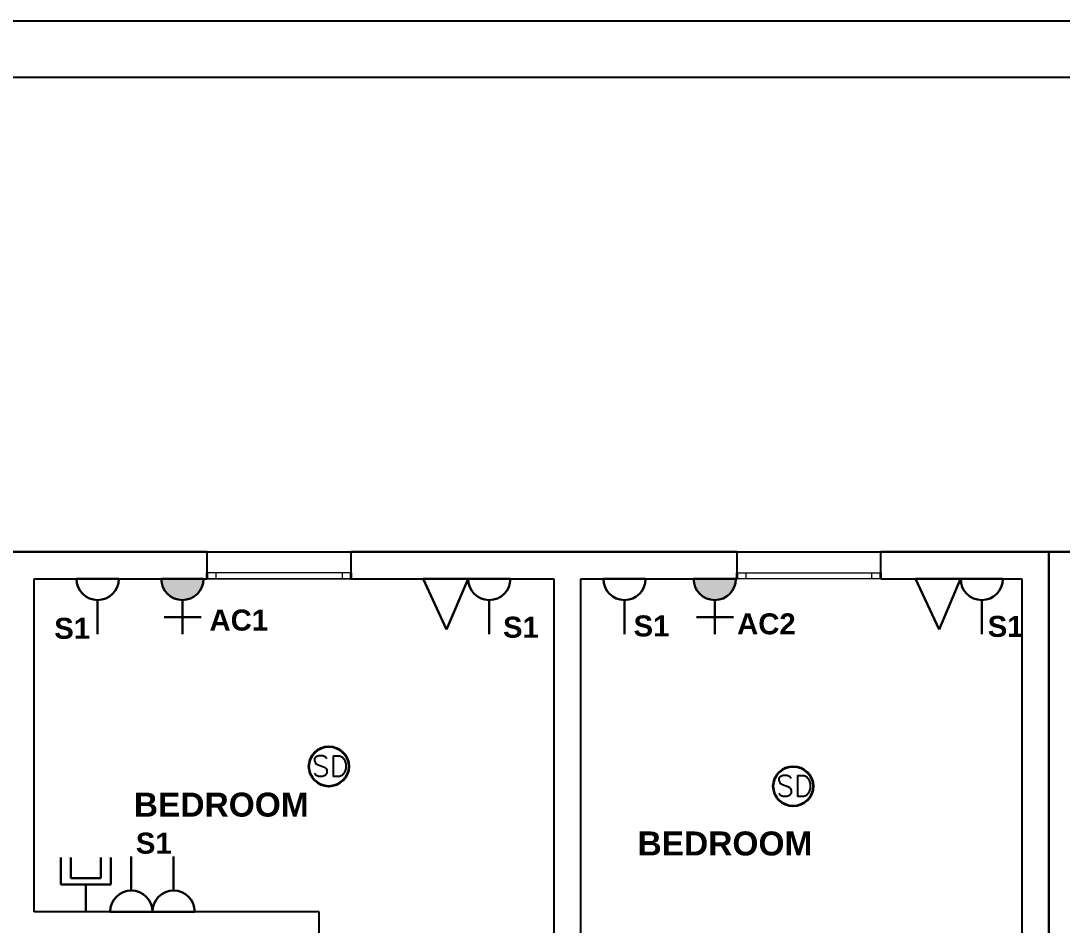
# Model space of a CAD drawing. Header units: inches. Extents: x 23 to 2032867, y 13 to 664695.
# Drawn here: x 340981 to 349668, y 303808 to 311352 of the extents above; entities that cross this region are included whole.
import ezdxf
from ezdxf.enums import TextEntityAlignment as Align

# ---------------------------------------------------------------- set-up
doc = ezdxf.new("R2010")
doc.units = ezdxf.units.IN
doc.header["$MEASUREMENT"] = 0
doc.linetypes.add('Hidden Line', pattern=[391.222223, 282.222223, -109])
for name, color, linetype, lineweight, true_color in [('Annotation - Text_Pen_No__86', 7, 'Continuous', 20, 0x5555ff), ('ARCHICAD Windows_Pen_No__23', 7, 'Continuous', 20, 0xff6600), ('ARCHICAD Windows_Pen_No__3', 7, 'Continuous', 18, 0xff6600), ('Structural - Bearing_Pen_No__89', 7, 'Continuous', 20, 0x71cebe)]:
    doc.layers.add(name, color=color, linetype=linetype, lineweight=lineweight, true_color=true_color)
for name, color, linetype, lineweight in [('ARCHICAD Windows_Pen_No__27', 7, 'Continuous', 35), ('Building', 8, 'Continuous', 18), ('Structural - Bearing_Pen_No__27', 7, 'Continuous', 35)]:
    doc.layers.add(name, color=color, linetype=linetype, lineweight=lineweight)
for name, color, linetype in [('E-inst.', 3, 'Continuous'), ('E-installation', 3, 'Continuous'), ('E-power', 1, 'Continuous'), ('LIAB', 8, 'Continuous'), ('PLOTYR', 15, 'Continuous'), ('smoke detector', 6, 'Continuous')]:
    doc.layers.add(name, color=color, linetype=linetype)
doc.styles.add('GENERATED_STYLE_2', font='arialbd.ttf')
doc.styles.add('NEW', font='swisseb.ttf', dxfattribs={"width": 0.75})
doc.styles.add('RomanS', font='romans.shx')

msp = doc.modelspace()

# ---------------------------------------------------------------- hatches: boundary and pattern name
at = {"layer": 'E-power', "linetype": 'Continuous', "lineweight": 30}
h = msp.add_hatch(color=1, dxfattribs=at)
h.dxf.hatch_style = 1
h.paths.add_polyline_path([(342152.258, 306696.26, 0.99979534), (342504.807, 306696.188)])
h = msp.add_hatch(color=1, dxfattribs=at)
h.dxf.hatch_style = 1
h.paths.add_polyline_path([(346593.378, 306696.296, 0.99979534), (346945.927, 306696.224)])

# ---------------------------------------------------------------- linework, layer by layer
at = {"layer": 'ARCHICAD Windows_Pen_No__23', "color": 8, "linetype": 'Continuous'}
for p, q in [((342610.065, 306746.26), (342535.065, 306746.26)), ((342610.065, 306746.26), (342535.065, 306746.26)), ((342610.065, 306696.26), (342610.065, 306746.26)), ((342610.065, 306696.26), (342610.065, 306746.26)), ((343735.065, 306746.26), (343660.065, 306746.26)), ((343660.065, 306746.26), (343660.065, 306696.26)), ((343735.065, 306746.26), (343660.065, 306746.26)), ((343660.065, 306746.26), (343660.065, 306696.26)), ((346955.027, 306746.26), (347030.027, 306746.26)), ((347030.027, 306746.26), (347030.027, 306696.26)), ((348080.027, 306696.26), (348080.027, 306746.26)), ((348080.027, 306746.26), (348155.027, 306746.26)), ((342535.065, 306696.26), (342610.065, 306696.26)), ((342535.065, 306696.26), (342610.065, 306696.26)), ((343660.065, 306696.26), (343735.065, 306696.26)), ((343660.065, 306696.26), (343735.065, 306696.26)), ((347030.027, 306696.26), (346955.027, 306696.26)), ((348155.027, 306696.26), (348080.027, 306696.26))]:
    msp.add_line(p, q, dxfattribs=at)
at = {"layer": 'ARCHICAD Windows_Pen_No__27', "color": 8, "linetype": 'Continuous'}
for p, q in [((342535.065, 306696.26), (342535.065, 306746.26)), ((342535.065, 306696.26), (342535.065, 306746.26)), ((343735.065, 306696.26), (343735.065, 306746.26)), ((343735.065, 306696.26), (343735.065, 306746.26)), ((346955.027, 306696.26), (346955.027, 306746.26)), ((348155.027, 306696.26), (348155.027, 306746.26))]:
    msp.add_line(p, q, dxfattribs=at)
at = {"layer": 'ARCHICAD Windows_Pen_No__3', "color": 8, "linetype": 'Continuous'}
for p, q in [((343735.065, 306921.26), (342535.065, 306921.26)), ((343735.065, 306921.26), (342535.065, 306921.26)), ((348155.027, 306921.26), (346955.027, 306921.26)), ((343660.065, 306746.26), (342610.065, 306746.26)), ((343660.065, 306746.26), (342610.065, 306746.26)), ((347030.027, 306746.26), (348080.027, 306746.26)), ((343735.065, 306696.26), (342535.065, 306696.26)), ((343735.065, 306696.26), (342535.065, 306696.26)), ((342610.065, 306696.26), (343660.065, 306696.26)), ((342610.065, 306696.26), (343660.065, 306696.26)), ((348155.027, 306696.26), (346955.027, 306696.26)), ((348080.027, 306696.26), (347030.027, 306696.26))]:
    msp.add_line(p, q, dxfattribs=at)
at = {"layer": 'Building', "color": 8, "linetype": 'Continuous'}
for p, q in [((342347.51, 306696.224), (342422.51, 306696.224)), ((346788.629, 306696.26), (346863.629, 306696.26))]:
    msp.add_line(p, q, dxfattribs=at)
at = {"layer": 'E-inst.', "lineweight": 35}
for centre in [(343550.289, 305131.979), (347423.772, 304966.274)]:
    msp.add_circle(centre, 166.059, dxfattribs=at)
at = {"layer": 'E-installation', "color": 5, "linetype": 'Continuous', "lineweight": 30, "ltscale": 250}
for p, q in [((344711.589, 306696.26), (344335.615, 306696.26)), ((344531.494, 306273.532), (344336.176, 306696.26)), ((344531.494, 306273.532), (344711.589, 306696.26)), ((348820.714, 306696.26), (348444.74, 306696.26)), ((348640.619, 306273.532), (348445.301, 306696.26)), ((348640.619, 306273.532), (348820.714, 306696.26))]:
    msp.add_line(p, q, dxfattribs=at)
at = {"layer": 'E-power', "color": 1, "linetype": 'Continuous', "lineweight": 30}
for p, q in [((341797.678, 306696.26), (341445.129, 306696.26)), ((342504.807, 306696.188), (342152.258, 306696.26)), ((345064.138, 306696.26), (344711.589, 306696.26)), ((346192.472, 306696.26), (345839.923, 306696.26)), ((346945.927, 306696.224), (346593.378, 306696.296)), ((349173.263, 306696.26), (348820.714, 306696.26)), ((341621.573, 306519.986), (341621.573, 306234.887)), ((342328.461, 306519.986), (342328.344, 306234.887)), ((344888.033, 306519.986), (344888.033, 306234.887)), ((346016.367, 306519.986), (346016.367, 306234.887)), ((346769.58, 306520.022), (346769.463, 306234.923)), ((348997.159, 306519.986), (348997.159, 306234.887)), ((342328.402, 306377.436), (342176.123, 306377.499)), ((342328.402, 306377.436), (342484.208, 306377.373)), ((346769.522, 306377.472), (346617.242, 306377.535)), ((346769.522, 306377.472), (346925.327, 306377.409)), ((341313.978, 304146.67), (341313.978, 304373.046)), ((341731.565, 304146.67), (341731.565, 304373.046)), ((341902.335, 304096.568), (341902.335, 304381.667)), ((342255.054, 304096.568), (342255.054, 304381.667)), ((341522.771, 304146.67), (341313.978, 304146.67)), ((341522.771, 304146.67), (341522.771, 303920.294)), ((341522.771, 304146.67), (341731.565, 304146.67)), ((341726.231, 303920.294), (342078.78, 303920.294)), ((342078.95, 303920.294), (342431.499, 303920.294))]:
    msp.add_line(p, q, dxfattribs=at)
at = {"layer": 'E-power', "color": 5, "linetype": 'Continuous', "lineweight": 30}
for p, q in [((341397.161, 304200.487), (341397.161, 304373.046)), ((341648.382, 304200.487), (341648.382, 304373.046)), ((341522.771, 304200.487), (341397.161, 304200.487)), ((341522.771, 304200.487), (341648.382, 304200.487))]:
    msp.add_line(p, q, dxfattribs=at)
at = {"layer": 'E-power', "color": 1, "linetype": 'Continuous', "lineweight": 30}
for centre, start, end in [((341621.573, 306696.26), 180, 0), ((342328.533, 306696.26), 179.9765451, 359.9765451), ((344888.033, 306696.26), 180, 0), ((346016.367, 306696.26), 180, 0), ((346769.652, 306696.296), 179.9765451, 359.9765451), ((348997.159, 306696.26), 180, 0), ((341902.335, 303920.294), 0, 180), ((342255.054, 303920.294), 0, 180)]:
    msp.add_arc(centre, 176.274, start, end, dxfattribs=at)
at = {"layer": 'LIAB', "color": 7, "linetype": 'Continuous', "ltscale": 256.031999}
msp.add_line((331217.299, 310882.408), (368647.414, 310882.408), dxfattribs=at)
at = {"layer": 'PLOTYR', "color": 1, "linetype": 'Continuous', "ltscale": 250}
msp.add_line((330624.266, 311351.83), (369116.836, 311351.83), dxfattribs=at)
at = {"layer": 'Structural - Bearing_Pen_No__27', "color": 8, "linetype": 'Continuous', "lineweight": 25}
for p, q in [((341093.097, 306921.26), (340868.097, 306921.26)), ((342535.065, 306921.26), (341093.097, 306921.26)), ((342535.065, 306921.26), (341093.097, 306921.26)), ((342535.065, 306746.26), (342535.065, 306921.26)), ((342535.065, 306746.26), (342535.065, 306921.26)), ((343735.065, 306746.26), (343735.065, 306921.26)), ((343735.065, 306746.26), (343735.065, 306921.26)), ((345652.365, 306921.26), (343735.065, 306921.26)), ((346955.027, 306921.26), (343735.065, 306921.26)), ((346955.027, 306746.26), (346955.027, 306921.26)), ((348155.027, 306746.26), (348155.027, 306921.26)), ((349330.115, 306921.26), (348155.027, 306921.26)), ((349555.115, 306921.26), (349330.115, 306921.26)), ((349780.115, 306921.26), (349555.115, 306921.26)), ((342535.065, 306696.26), (342535.065, 306746.26)), ((342535.065, 306696.26), (342535.065, 306746.26)), ((343735.065, 306696.26), (343735.065, 306746.26)), ((343735.065, 306696.26), (343735.065, 306746.26)), ((346955.027, 306696.26), (346955.027, 306746.26)), ((348155.027, 306696.26), (348155.027, 306746.26)), ((341093.097, 303920.294), (341093.097, 306696.26)), ((341093.097, 306696.26), (342535.065, 306696.26)), ((341093.097, 306696.26), (342535.065, 306696.26)), ((343735.065, 306696.26), (345427.365, 306696.26)), ((343735.065, 306696.26), (345427.365, 306696.26)), ((345427.365, 306696.26), (345427.365, 302180.502)), ((345652.365, 302180.502), (345652.365, 306696.26)), ((345652.365, 306696.26), (346955.027, 306696.26)), ((348155.027, 306696.26), (349330.115, 306696.26)), ((349330.115, 306696.26), (349330.115, 302180.502)), ((349555.115, 303920.294), (349555.115, 306696.26)), ((349555.115, 306696.26), (349555.115, 302180.502)), ((343468.082, 303920.294), (341093.097, 303920.294)), ((343468.082, 303541.4), (343468.082, 303920.294))]:
    msp.add_line(p, q, dxfattribs=at)
at = {"layer": 'Structural - Bearing_Pen_No__89', "color": 8, "linetype": 'Continuous', "lineweight": 25}
for p, q in [((340868.097, 306921.26), (349555.115, 306921.26)), ((349555.115, 306921.26), (349553.097, 293919.631)), ((349555.115, 301955.712), (349555.115, 306921.26)), ((349555.115, 306921.26), (358242.133, 306921.26))]:
    msp.add_line(p, q, dxfattribs=at)

# ---------------------------------------------------------------- texts
at = {"layer": 'Annotation - Text_Pen_No__86', "color": 8, "linetype": 'Hidden Line', "lineweight": 25, "style": 'GENERATED_STYLE_2'}
for p in [(341923.199, 304713.327), (346125.106, 304389.428)]:
    msp.add_text('BEDROOM', height=200, dxfattribs=at).set_placement(p)
at = {"layer": 'E-power', "color": 7, "linetype": 'Continuous', "lineweight": 30, "style": 'NEW'}
for s, p in [('AC1', (342798.874, 306352.84, -7439.926)), ('S1', (346241.656, 306304.068, -7439.926)), ('AC2', (347200.299, 306321.643, -7439.926)), ('S1', (341408.763, 306284.274, -7439.926)), ('S1', (345152.596, 306293.44, -7439.926)), ('S1', (349195.691, 306300.253, -7439.926)), ('S1', (342089.666, 304492.134, -7439.926))]:
    msp.add_text(s, height=175, dxfattribs=at).set_placement(p, align=Align.MIDDLE)
at = {"layer": 'smoke detector', "color": 7, "lineweight": 20, "char_height": 173.7586, "width": 1841.05339, "attachment_point": 1, "style": 'RomanS'}
for insert in [(343407.881, 305221.057), (347281.365, 305055.352)]:
    msp.add_mtext('SD', dxfattribs=dict(at, insert=insert))

doc.saveas('drawing.dxf')
